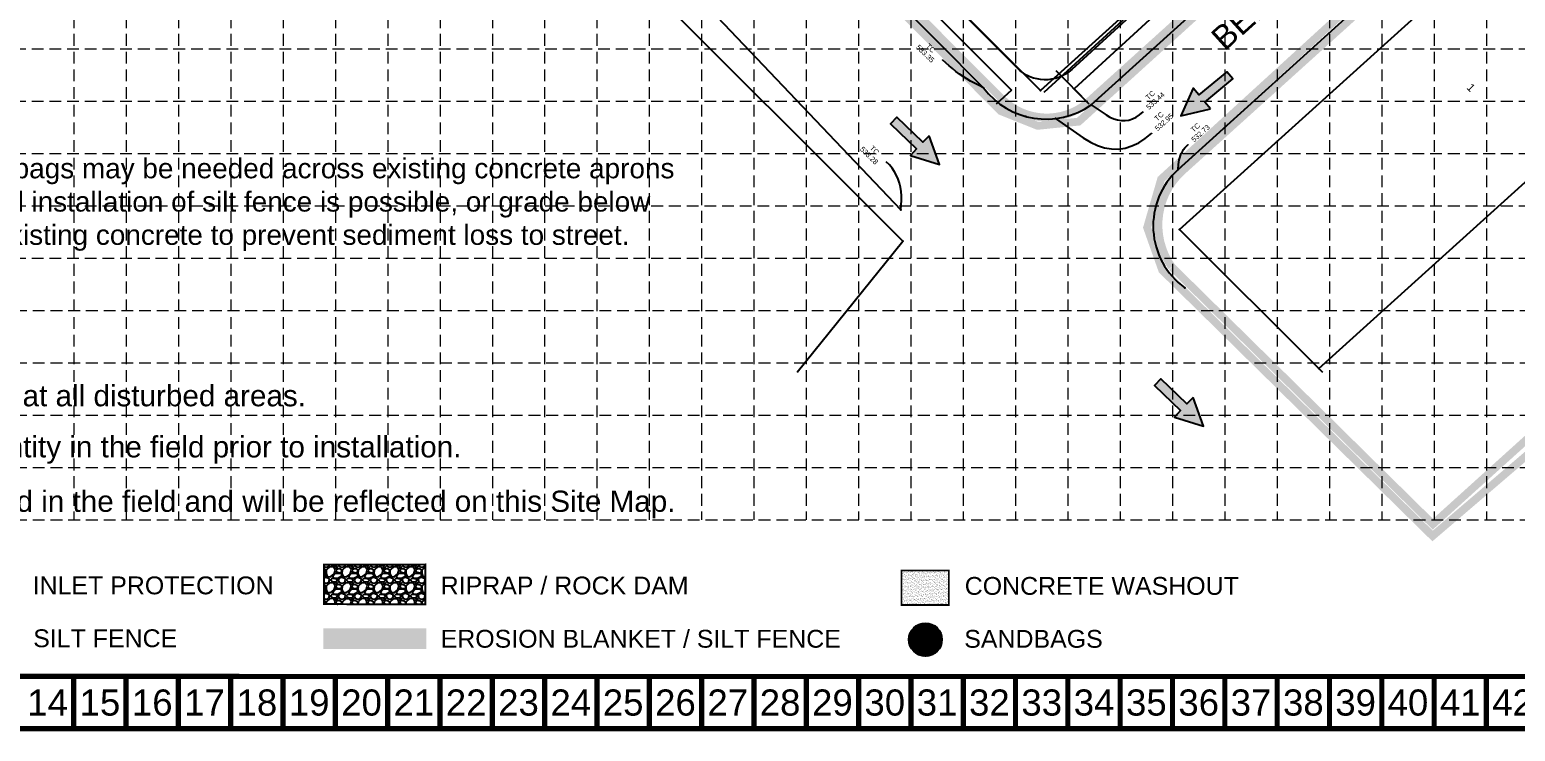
# Model space of a CAD drawing. Header units: inches. Extents: x 4833 to 5685, y 5436 to 5969.
# Drawn here: x 5021.5 to 5399.1, y 5435.8 to 5614.2 of the extents above; entities that cross this region are included whole.
import ezdxf
from ezdxf.enums import TextEntityAlignment as Align

# ---------------------------------------------------------------- set-up
doc = ezdxf.new("R2010")
doc.units = ezdxf.units.IN
doc.header["$LTSCALE"] = 20
doc.header["$MEASUREMENT"] = 0
for name, pattern in [('ACAD_ISO02W100', [15, 12, -3]), ('DASH', [1, 0.5, -0.5]), ('HIDDEN', [0.375, 0.25, -0.125]), ('LEADER_LINE', [2, 1, 1])]:
    doc.linetypes.add(name, pattern=pattern)
for name, color, linetype in [('1 ARROWS', 7, 'Continuous'), ('1 LIMITS OF DISTURBANCE', 1, 'DASH'), ('20051228_SURVEY', 14, 'Continuous'), ('BASE', 7, 'Continuous'), ('BOUNDARY', 14, 'Continuous'), ('EXISTING_PL', 12, 'Continuous'), ('GRID', 254, 'HIDDEN'), ('LEGEND', 7, 'Continuous'), ('MOVE', 12, 'Continuous'), ('PROPOSED_GRADING', 14, 'Continuous'), ('SILT FENCE', 200, 'Continuous'), ('WALLS', 14, 'Continuous')]:
    doc.layers.add(name, color=color, linetype=linetype)
doc.styles.add("L200'", font='ARIAL.TTF', dxfattribs={"height": 0.001969})
doc.styles.get("Standard").update_dxf_attribs({"font": 'ARIAL.TTF'})

# ---------------------------------------------------------------- blocks, each defined once
blk = doc.blocks.new('arrow')
blk.add_lwpolyline([(-67, -25.4), (-59.3, -25.4), (-59.6, -56.1), (-51.9, -56.2), (-51.6, -25.5), (-44, -25.5), (-55.3, -2.4), (-67, -25.4)], close=True)
at = {"color": 254}
for points in [[(-44, -25.5), (-67, -25.4), (-55.3, -2.4), (-67, -25.4)], [(-59.6, -56.1), (-51.9, -56.2), (-59.3, -25.4), (-51.6, -25.5)]]:
    blk.add_solid(points, dxfattribs=at)

msp = doc.modelspace()

# ---------------------------------------------------------------- hatches: boundary and pattern name
h = msp.add_hatch()
h.set_pattern_fill('ANSI31', color=3, style=0)
h.set_pattern_definition([(45, (-1263.34676, 865.29404), (-0.0883883476, 0.0883883476), [])])
edge = h.paths.add_edge_path()
edge.add_arc((5249.19, 5459.1), 4.21, 0, 360)
at = {"layer": 'BASE'}
h = msp.add_hatch(dxfattribs=at)
h.set_pattern_fill('AR-SAND', color=30, scale=0.350779, style=0)
h.set_pattern_definition([(37.5, (5539.95346, 5441.58945), (-0.0220968, 0.6758902), [0, -0.5331848, 0, -0.5963251, 0, -0.5700167]), (7.5, (5539.9535, 5441.58945), (0.6208014, 0.989951), [0, -0.2876392, 0, -0.4805679, 0, -0.1841592]), (327.5, (5539.522, 5441.58945), (1.0923771, 0.0019851), [0, -0.1753897, 0, -0.6314031, 0, -0.8243318]), (317.5, (5539.522, 5441.5895), (1.0544875, 0.3078706), [0, -0.0876949, 0, -0.4139198, 0, -0.4735523])])
h.paths.add_polyline_path([(5255.13, 5467.9), (5255.13, 5476.67), (5243.12, 5476.67), (5243.12, 5467.9)])
at = {"layer": 'LEGEND', "linetype": 'ACAD_ISO02W100'}
h = msp.add_hatch(dxfattribs=at)
h.set_pattern_fill('GRAVEL', color=240, scale=4.052803, style=0)
h.set_pattern_definition([(228.0128, (4807.9192, 5263.43876), (-32.42241364, -36.47522884), [0.545248, -53.979634]), (184.9697, (4807.55443, 5263.03348), (48.63363546, 4.05276737), [0.935662, -92.630552]), (132.5104, (4806.6223, 5262.95243), (40.52798838, -44.58086375), [0.659748, -65.315096]), (267.2737, (4805.0417, 5261.93923), (4.05278646, 81.0560532), [0.852053, -84.353242]), (292.8337, (4805.00117, 5261.08814), (-20.26405314, 48.63361666), [0.835506, -82.71516]), (357.2737, (4805.3254, 5260.3181), (-81.0560532, 4.05278646), [0.852053, -84.353242]), (37.6942, (4806.17648, 5260.27758), (-52.68646357, -40.527987114), [1.126797, -111.55278]), (72.2553, (4807.0681, 5260.96655), (28.36966182, 89.161641926), [1.063812, -105.31743]), (121.4296, (4807.39232, 5261.97975), (-32.42245417, 52.68641368), [0.85494, -84.639025]), (175.2364, (4806.9465, 5262.70926), (44.58083244, -4.05276828), [0.976045, -47.826163]), (222.3974, (4805.97384, 5262.79031), (-48.633660993, -44.58079651), [1.262237, -124.961582]), (138.8141, (4809.05397, 5261.8987), (-28.36963014, 24.3168047), [0.430817, -42.651062]), (171.4692, (4808.72975, 5262.1824), (52.68642685, -8.10563726), [0.819627, -81.143232]), (225, (4807.9192, 5262.304), (-4e-16, -4.052804), [0.57315, -5.158375]), (203.1986, (4807.6355, 5262.7903), (20.2640119, 8.1056106), [0.308653, -30.55657]), (291.8014, (4807.3518, 5262.6687), (-4.0528022, 12.1584089), [0.4365, -21.38851]), (30.9638, (4807.5139, 5262.26345), (12.1583998, 8.1056153), [0.708953, -22.922745]), (161.5651, (4808.1218, 5262.6282), (8.105607, -4.052796), [0.512643, -12.303445]), (16.3895, (4805.00117, 5262.66873), (40.52803491, 12.15837825), [0.718157, -71.097688]), (70.3462, (4805.69015, 5262.87137), (-16.21119114, -44.58083726), [0.602494, -59.64675]), (293.1986, (4808.12183, 5263.43876), (-8.1056106, 20.2640119), [0.617303, -30.24792]), (343.6105, (4808.365, 5262.87137), (-40.52803491, 12.15837825), [0.718157, -71.097688]), (339.444, (4805.00117, 5260.156), (-20.2640205, 8.105589), [0.692543, -33.93462]), (294.7751, (4805.64962, 5259.91282), (-20.26398134, 44.58084247), [0.580272, -57.44703]), (66.8014, (4808.16235, 5259.38596), (8.1056106, 20.2640119), [0.617303, -30.247922]), (17.354, (4808.40552, 5259.95335), (-52.68644198, -16.21118812), [0.679375, -67.257978]), (69.444, (4806.1765, 5259.38596), (-8.105589, -20.2640205), [0.34627, -34.28089]), (101.3099, (4807.9192, 5259.38596), (-4.052793, 16.2112134), [0.206652, -20.458665]), (165.9638, (4807.8787, 5259.5886), (12.15841, -4.0527947), [0.835506, -15.874625]), (186.009, (4807.0681, 5259.79124), (40.52802499, 4.05279983), [0.774288, -76.654396]), (303.6901, (4807.5139, 5261.8987), (-4.052808, 8.1056034), [0.584503, -14.028083]), (353.1572, (4807.83813, 5261.41236), (68.89764163, -8.105637614), [1.02047, -101.026492]), (60.9454, (4808.85133, 5261.29078), (-16.2112105, -28.36961976), [0.41726, -41.308896]), (90, (4809.054, 5261.6555), (-4.052803, 4.052803), [0.24317, -3.809634]), (120.2564, (4806.98704, 5259.91282), (16.21118968, -28.36962815), [0.56303, -55.7403]), (48.0128, (4806.70335, 5260.39916), (32.42241364, 36.47522884), [1.090496, -53.434387]), (0, (4807.433, 5261.2097), (4.052803, 4.052803), [1.05373, -2.999074]), (325.3048, (4808.48658, 5261.20972), (-40.52800273, 28.3696531), [0.640805, -63.43963]), (254.0546, (4809.01344, 5260.84497), (-4.05280215, -16.2112109), [0.590096, -28.914753]), (207.646, (4808.85133, 5260.27758), (-77.00323241, -40.52805726), [0.960778, -95.117145]), (175.4261, (4808.00024, 5259.83177), (-52.68643606, 4.05278153), [1.01644, -100.627336])])
h.paths.add_polyline_path([(5096.29, 5468.12), (5122.08, 5468.07), (5122.08, 5478.2), (5096.29, 5478.16)])

# ---------------------------------------------------------------- linework, layer by layer
at = {"color": 3}
msp.add_circle((5249.19, 5459.1), 4.21, dxfattribs=at)
at = {"layer": '1 LIMITS OF DISTURBANCE', "const_width": 2, "flags": 128}
for points in [[(5095.86, 5766.56), (5098.37, 5774.02), (5209.73, 5874.99), (5389.24, 5696.87), (5394.34, 5687.25), (5288.14, 5590.84), (5277.71, 5589.78), (5268.4, 5593.51)], [(5309.39, 5553.07), (5305.55, 5563.9), (5309.12, 5576.23), (5413.96, 5672.06), (5497.25, 5587.49), (5378.11, 5485.45)]]:
    msp.add_lwpolyline(points, close=True, dxfattribs=at)
at = {"layer": '20051228_SURVEY', "color": 7, "linetype": 'Continuous'}
for p, q in [((5313.46, 5578.68), (5442.21, 5695.39)), ((5147.13, 5669.28), (5242.95, 5568.38)), ((5328.19, 5628.45), (5291.35, 5595.1)), ((5263.98, 5599.45), (5238.98, 5624.62))]:
    msp.add_line(p, q, dxfattribs=at)
for centre, radius, start, end in [((5279.9, 5611.37), 19.89, 216.8174, 305.1341), ((5326.49, 5564.31), 19.4, 132.1906, 234.1251)]:
    msp.add_arc(centre, radius, start, end, dxfattribs=at)
for p in [(5263.98, 5599.45), (5291.21, 5595.03), (5291.35, 5595.1), (5274.68, 5592.17), (5282.22, 5591.61), (5313.46, 5578.68), (5242.95, 5568.38), (5315.12, 5548.59)]:
    msp.add_point(p, dxfattribs=at)
at = {"layer": 'BASE', "const_width": 1.33}
for points in [[(4833.2, 5436.44), (5684.4, 5436.44), (5684.4, 5968.44), (4833.2, 5968.44)], [(4846.47, 5449.73), (5671.14, 5449.71), (5671.12, 5955.14), (4846.64, 5955.16)]]:
    msp.add_lwpolyline(points, close=True, dxfattribs=at)
at = {"layer": 'BASE', "color": 30, "const_width": 0.438}
msp.add_lwpolyline([(5243.12, 5467.9), (5255.13, 5467.9), (5255.13, 5476.67), (5243.12, 5476.67)], close=True, dxfattribs=at)
at = {"layer": 'BASE', "const_width": 1.33}
for points in [[(5032.7, 5436.44), (5032.7, 5449.74)], [(5046, 5436.44), (5046, 5449.74)], [(5059.3, 5436.44), (5059.3, 5449.74)], [(5072.6, 5436.44), (5072.6, 5449.74)], [(5085.9, 5436.44), (5085.9, 5449.74)], [(5099.2, 5436.44), (5099.2, 5449.74)], [(5112.5, 5436.44), (5112.5, 5449.74)], [(5125.8, 5436.44), (5125.8, 5449.74)], [(5139.1, 5436.44), (5139.1, 5449.74)], [(5152.4, 5436.44), (5152.4, 5449.74)], [(5165.7, 5436.44), (5165.7, 5449.74)], [(5179, 5436.44), (5179, 5449.74)], [(5192.3, 5436.44), (5192.3, 5449.74)], [(5205.6, 5436.44), (5205.6, 5449.74)], [(5218.9, 5436.44), (5218.9, 5449.74)], [(5232.2, 5436.44), (5232.2, 5449.74)], [(5245.5, 5436.44), (5245.5, 5449.74)], [(5258.8, 5436.44), (5258.8, 5449.74)], [(5272.1, 5436.44), (5272.1, 5449.74)], [(5285.4, 5436.44), (5285.4, 5449.74)], [(5298.7, 5436.44), (5298.7, 5449.74)], [(5312, 5436.44), (5312, 5449.74)], [(5325.3, 5436.44), (5325.3, 5449.74)], [(5338.6, 5436.44), (5338.6, 5449.74)], [(5351.9, 5436.44), (5351.9, 5449.74)], [(5365.2, 5436.44), (5365.2, 5449.74)], [(5378.5, 5436.44), (5378.5, 5449.74)], [(5391.8, 5436.44), (5391.8, 5449.74)]]:
    msp.add_lwpolyline(points, dxfattribs=at)
at = {"layer": 'BOUNDARY', "color": 7, "linetype": 'Continuous', "flags": 128}
for points in [[(5278.45, 5598.79), (5101.67, 5775.57)], [(5385.99, 5696.05), (5278.45, 5598.79)]]:
    msp.add_lwpolyline(points, dxfattribs=at)
at = {"layer": 'BOUNDARY', "color": 7, "linetype": 'Continuous'}
msp.add_point((5278.45, 5598.79), dxfattribs=at)
at = {"layer": 'EXISTING_PL', "color": 7, "linetype": 'Continuous', "flags": 128}
for points in [[(5105.57, 5698.32), (5243.46, 5560.43)], [(5216.57, 5527.09), (5243.46, 5560.43)]]:
    msp.add_lwpolyline(points, dxfattribs=at)
at = {"layer": 'EXISTING_PL', "color": 7, "linetype": 'Continuous'}
msp.add_point((5243.46, 5560.43), dxfattribs=at)
at = {"layer": 'GRID', "color": 252, "linetype": 'HIDDEN', "lineweight": 0, "ltscale": 0.6}
for p, q in [((5032.7, 5955.14), (5032.7, 5489.58)), ((5046, 5955.14), (5046, 5489.58)), ((5059.3, 5955.14), (5059.3, 5489.58)), ((5072.6, 5955.14), (5072.6, 5489.58)), ((5085.9, 5955.14), (5085.9, 5489.58)), ((5099.2, 5955.14), (5099.2, 5489.58)), ((5112.5, 5955.14), (5112.5, 5489.58)), ((5125.8, 5955.14), (5125.8, 5489.58)), ((5139.1, 5955.14), (5139.1, 5489.58)), ((5152.4, 5955.14), (5152.4, 5489.58)), ((5165.7, 5955.14), (5165.7, 5489.58)), ((5179, 5955.14), (5179, 5489.58)), ((5192.3, 5955.14), (5192.3, 5489.58)), ((5205.6, 5955.14), (5205.6, 5489.58)), ((5218.9, 5955.14), (5218.9, 5489.58)), ((5232.2, 5955.14), (5232.2, 5489.58)), ((5245.5, 5955.14), (5245.5, 5489.58)), ((5258.8, 5955.14), (5258.8, 5489.58)), ((5272.1, 5955.14), (5272.1, 5489.58)), ((5285.4, 5955.14), (5285.4, 5489.58)), ((5298.7, 5955.14), (5298.7, 5489.58)), ((5312, 5955.14), (5312, 5489.58)), ((5325.3, 5955.14), (5325.3, 5489.58)), ((5338.6, 5955.14), (5338.6, 5489.58)), ((5351.9, 5955.14), (5351.9, 5489.58)), ((5365.2, 5955.14), (5365.2, 5489.58)), ((5378.5, 5955.14), (5378.5, 5489.58)), ((5391.8, 5955.14), (5391.8, 5489.58)), ((4846.5, 5609.34), (5671.1, 5609.34)), ((4846.5, 5596.04), (5671.1, 5596.04)), ((4846.5, 5582.74), (5671.1, 5582.74)), ((4846.5, 5569.44), (5671.1, 5569.44)), ((4846.5, 5556.14), (5671.1, 5556.14)), ((4846.8, 5542.78), (5671.4, 5542.78)), ((4846.8, 5529.48), (5671.4, 5529.48)), ((4846.8, 5516.18), (5671.4, 5516.18)), ((4846.8, 5502.88), (5671.4, 5502.88)), ((4846.8, 5489.58), (5671.4, 5489.58))]:
    msp.add_line(p, q, dxfattribs=at)
at = {"layer": 'LEGEND', "color": 240, "const_width": 0.507}
msp.add_lwpolyline([(5096.29, 5468.12), (5122.08, 5468.07), (5122.08, 5478.2), (5096.29, 5478.16)], close=True, dxfattribs=at)
at = {"layer": 'LEGEND', "color": 84, "const_width": 5.27}
msp.add_lwpolyline([(5096.16, 5459.32), (5122.34, 5459.32)], dxfattribs=at)
at = {"layer": 'MOVE', "color": 7, "linetype": 'Continuous', "flags": 128}
for points in [[(5278.45, 5598.79), (5385.99, 5696.05)], [(5313.8, 5563.44), (5421.35, 5660.69)], [(5243.09, 5634.15), (5278.45, 5598.79)], [(5349.16, 5528.08), (5456.71, 5625.34)], [(5313.8, 5563.44), (5349.16, 5528.08)], [(5349.16, 5528.08), (5350.15, 5527.09)]]:
    msp.add_lwpolyline(points, dxfattribs=at)
at = {"layer": 'MOVE', "color": 7, "linetype": 'Continuous'}
for p in [(5313.8, 5563.44), (5349.16, 5528.08)]:
    msp.add_point(p, dxfattribs=at)
at = {"layer": 'PROPOSED_GRADING', "color": 7, "linetype": 'LEADER_LINE', "flags": 128}
for points in [[(5263.98, 5599.45), (5262.7, 5600.08), (5261.68, 5600.59), (5260.69, 5601.14), (5259.72, 5601.72), (5258.77, 5602.33), (5257.85, 5602.96), (5256.94, 5603.63), (5256.05, 5604.33), (5255.19, 5605.05), (5254.34, 5605.8), (5253.52, 5606.59), (5253.52, 5606.59)], [(5291.35, 5595.1), (5295.11, 5592.6), (5296.1, 5592.01), (5297.08, 5591.56), (5298.05, 5591.27), (5299.01, 5591.12), (5299.96, 5591.11), (5300.89, 5591.26), (5301.82, 5591.55), (5302.74, 5591.98), (5303.64, 5592.57), (5304.53, 5593.3), (5304.53, 5593.3)], [(5282.22, 5591.61), (5289.28, 5586.74), (5291.11, 5585.62), (5292.92, 5584.76), (5294.71, 5584.19), (5296.49, 5583.89), (5298.25, 5583.87), (5299.98, 5584.12), (5301.7, 5584.65), (5303.4, 5585.46), (5305.09, 5586.54), (5306.75, 5587.9), (5306.75, 5587.9)], [(5313.46, 5578.68), (5313.53, 5579.9), (5313.59, 5580.51), (5313.69, 5581.09), (5313.83, 5581.66), (5314.01, 5582.2), (5314.24, 5582.73), (5314.5, 5583.23), (5314.81, 5583.72), (5315.17, 5584.18), (5315.56, 5584.63), (5316, 5585.05), (5316, 5585.05)], [(5242.95, 5568.38), (5243.07, 5570.85), (5243.09, 5571.98), (5243.01, 5573.08), (5242.85, 5574.15), (5242.59, 5575.18), (5242.26, 5576.18), (5241.83, 5577.15), (5241.31, 5578.08), (5240.71, 5578.97), (5240.02, 5579.83), (5239.24, 5580.66), (5239.24, 5580.66)]]:
    msp.add_lwpolyline(points, dxfattribs=at)
at = {"layer": 'SILT FENCE', "const_width": 2, "flags": 128}
for points in [[(5209.78, 5872.39), (5100.39, 5772.66), (5099.61, 5766.2), (5268.59, 5596.65, 0.41519), (5291.5, 5596.65), (5358.44, 5657.15)], [(5415.33, 5668.08), (5420.36, 5662.63), (5490.6, 5590.04), (5378.18, 5488.44), (5311.81, 5553.89, -0.376396), (5314.36, 5578.19), (5393.9, 5650.05)]]:
    msp.add_lwpolyline(points, format="xyb", dxfattribs=at)
at = {"layer": 'WALLS', "color": 7, "linetype": 'Continuous', "flags": 128}
for points in [[(5279.35, 5598.33), (5385.99, 5696.05)], [(5204.77, 5672.21), (5272.56, 5604.41)], [(5201.23, 5668.67), (5271.04, 5598.86)], [(5329.45, 5643.57), (5286.39, 5604.11)], [(5332.29, 5640.74), (5286.96, 5599.2)], [(5282.36, 5603.81), (5290.75, 5595.41)], [(5271.04, 5598.86), (5267.17, 5595.31)], [(5286.96, 5599.2), (5290.75, 5595.41)]]:
    msp.add_lwpolyline(points, dxfattribs=at)
msp.add_lwpolyline([(5286.39, 5604.11), (5286.39, 5604.11, -0.401491), (5272.56, 5604.41), (5272.56, 5604.41)], format="xyb", dxfattribs=at)

# ---------------------------------------------------------------- block references
at = {"layer": '1 ARROWS', "zscale": 0.3}
for p, xscale, yscale, rotation in [((5302.91, 5604.54), 0.3000000000008361, 0.2999999999992724, 130.0817614711274), ((5241.92, 5567.41), 0.3000000000009367, 0.3000000000001819, 226.7182786901899), ((5309, 5500.85), 0.3000000000009367, 0.3000000000001819, 226.7182786901899)]:
    msp.add_blockref('arrow', p, dxfattribs=dict(at, xscale=xscale, yscale=yscale, rotation=rotation))

# ---------------------------------------------------------------- texts
at = {"color": 3, "insert": (5093.12, 5581.51), "char_height": 5.07778, "width": 189.5784, "attachment_point": 2}
msp.add_mtext('{\\C7;Sandbags may be needed across existing concrete aprons until installation of silt fence is possible, or grade below existing concrete to prevent sediment loss to street. }', dxfattribs=at)
at = {"layer": 'BASE', "color": 7, "style": "L200'"}
for s, p in [('Stabilization practices are expected to be used at all disturbed areas.', (4861.8, 5518.44)), ('BMPs are not to scale; verify size/location/quantity in the field prior to installation.', (4861.56, 5505.44)), ('Location of concrete washout will be determined in the field and will be reflected on this Site Map.', (4861.51, 5491.59))]:
    msp.add_text(s, height=5.3937, dxfattribs=at).set_placement(p)
at = {"layer": 'BASE'}
for s, p in [('14', (5026.05, 5443.09)), ('15', (5039.35, 5443.09)), ('16', (5052.65, 5443.09)), ('17', (5065.95, 5443.09)), ('18', (5079.25, 5443.09)), ('19', (5092.55, 5443.09)), ('20', (5105.85, 5443.09)), ('21', (5119.15, 5443.09)), ('22', (5132.45, 5443.09)), ('23', (5145.75, 5443.09)), ('24', (5159.05, 5443.09)), ('25', (5172.35, 5443.09)), ('26', (5185.65, 5443.09)), ('27', (5198.95, 5443.09)), ('28', (5212.25, 5443.09)), ('29', (5225.55, 5443.09)), ('30', (5238.85, 5443.09)), ('31', (5252.15, 5443.09)), ('32', (5265.45, 5443.09)), ('33', (5278.75, 5443.09)), ('34', (5292.05, 5443.09)), ('35', (5305.35, 5443.09)), ('36', (5318.65, 5443.09)), ('37', (5331.95, 5443.09)), ('38', (5345.25, 5443.09)), ('39', (5358.55, 5443.09)), ('40', (5371.85, 5443.09)), ('41', (5385.15, 5443.09)), ('42', (5398.45, 5443.09))]:
    msp.add_text(s, height=6.65, dxfattribs=at).set_placement(p, align=Align.MIDDLE_CENTER)
at = {"layer": 'BOUNDARY', "color": 7, "linetype": 'Continuous'}
msp.add_text('-', height=1.2, dxfattribs=at).set_placement((5278.45, 5598.79), align=Align.MIDDLE_CENTER)
at = {"layer": 'LEGEND', "style": "L200'"}
for s, height, p in [('INLET PROTECTION', 4.5352, (5022.25, 5470.62)), ('RIPRAP / ROCK DAM', 4.5352, (5125.97, 5470.59)), ('CONCRETE WASHOUT', 4.5352, (5259.18, 5470.49)), ('SILT FENCE', 4.535, (5022.39, 5457.17)), ('EROSION BLANKET / SILT FENCE', 4.5352, (5125.96, 5457.04)), ('SANDBAGS', 4.535, (5259.06, 5457.02))]:
    msp.add_text(s, height=height, dxfattribs=at).set_placement(p)
at = {"layer": 'MOVE', "color": 7, "linetype": 'Continuous'}
for s, height, rotation, p in [('BELMONT AVENUE ', 6, 42.1244, (5354.81, 5635.33)), ('1', 2, 315, (5387.19, 5598.8))]:
    msp.add_text(s, height=height, rotation=rotation, dxfattribs=at).set_placement(p, align=Align.CENTER)
at = {"layer": 'PROPOSED_GRADING', "color": 35, "linetype": 'Continuous'}
for s, p in [('533.35', (5248.7, 5607.68)), ('TC', (5250.06, 5609.07)), ('533.28', (5234.42, 5581.75)), ('TC', (5235.78, 5583.14))]:
    msp.add_text(s, height=1.3, rotation=315.5151, dxfattribs=at).set_placement(p, align=Align.CENTER)
for s, p in [('TC', (5305.91, 5598.05)), ('533.44', (5307.21, 5596.6)), ('TC', (5308.12, 5592.65)), ('532.95', (5309.43, 5591.2)), ('TC', (5317.37, 5589.8)), ('532.73', (5318.68, 5588.35))]:
    msp.add_text(s, height=1.3, rotation=42.1492, dxfattribs=at).set_placement(p, align=Align.TOP_CENTER)

doc.saveas('drawing.dxf')
